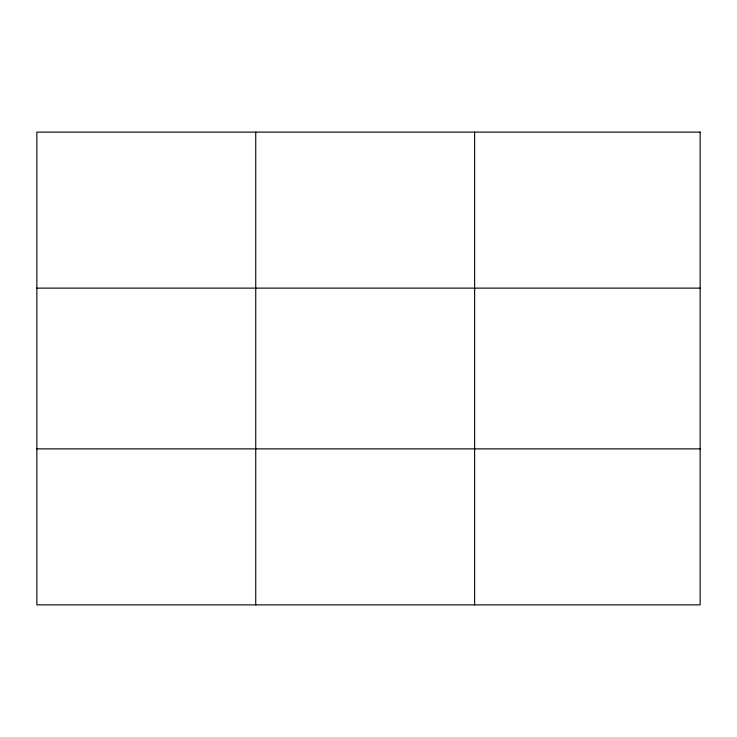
<?xml version="1.0" encoding="UTF-8"?>
<svg xmlns="http://www.w3.org/2000/svg" width="737" height="737" viewBox="0 0 737 737"><rect width="100%" height="100%" fill="white"/><g stroke="black" fill="none" stroke-linecap="round" stroke-linejoin="round"><path stroke-width="1.11" d="M255.739 604.884L255.739 132.116M474.628 604.884L474.628 132.116M36.85 288.13L700.15 288.13M36.85 448.87L700.15 448.87M700.15 132.116L700.15 604.884L36.85 604.884L36.85 132.116L700.15 132.116"/></g></svg>
